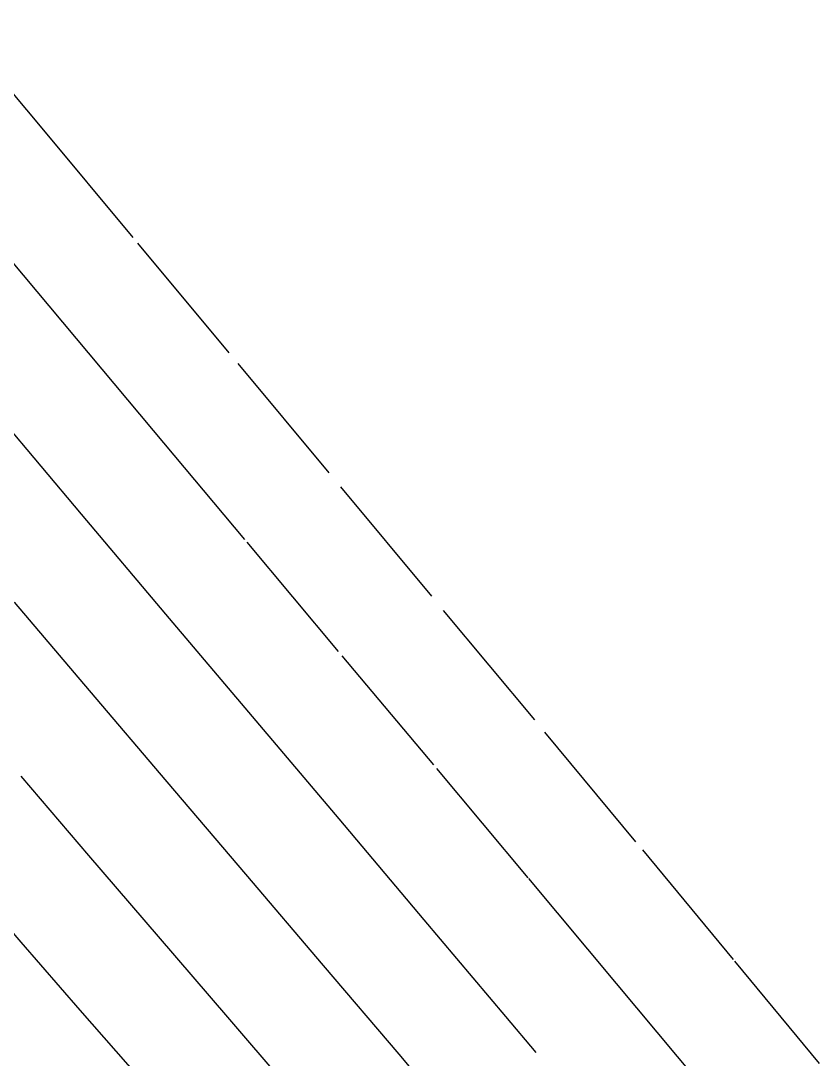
# Model space of a CAD drawing. Header units: feet. Extents: x 26064 to 27719, y 16802 to 28989.
# Drawn here: x 27625.66 to 27643.18, y 17768.4 to 17791.19 of the extents above; entities that cross this region are included whole.
import ezdxf

# ---------------------------------------------------------------- set-up
doc = ezdxf.new("R2010")
doc.units = ezdxf.units.FT
doc.header["$LTSCALE"] = 50
doc.header["$MEASUREMENT"] = 0
doc.linetypes.add('HIDDEN', pattern=[0.375, 0.25, -0.125])
doc.linetypes.add('HIDN25', pattern=[0.0938, 0.0625, -0.0313])
doc.layers.add('CONT-MJR', color=160, linetype='HIDDEN')
doc.layers.add('CONT-MNR', color=55, linetype='HIDN25')

msp = doc.modelspace()

# ---------------------------------------------------------------- linework, layer by layer
at = {"layer": 'CONT-MJR', "color": 7}
for p, q in [((27625.21488, 17782.4675, 635), (27626.98752, 17780.36175, 635)), ((27630.73899, 17775.92026, 635), (27632.64052, 17773.67126, 635)), ((27634.50771, 17771.46124, 635), (27636.30192, 17769.33358, 635))]:
    msp.add_line(p, q, dxfattribs=at)
at = {"layer": 'CONT-MJR', "color": 7, "extrusion": (0.764181, 0.645002, 0)}
msp.add_line((27626.98752, 17780.36175, 635), (27628.84177, 17778.16487, 635), dxfattribs=at)
at = {"layer": 'CONT-MJR', "color": 7, "extrusion": (0.763734, 0.645531, 0)}
msp.add_line((27628.84177, 17778.16487, 635), (27630.73899, 17775.92026, 635), dxfattribs=at)
at = {"layer": 'CONT-MJR', "color": 7, "extrusion": (0.763867, 0.645374, 0)}
msp.add_line((27632.64052, 17773.67126, 635), (27634.50771, 17771.46124, 635), dxfattribs=at)
at = {"layer": 'CONT-MJR', "color": 7, "extrusion": (0.76553, 0.643401, 0)}
msp.add_line((27636.30192, 17769.33358, 635), (27636.96431, 17768.54545, 635), dxfattribs=at)
at = {"layer": 'CONT-MNR', "color": 7, "extrusion": (0.768072, 0.640363, 0)}
msp.add_line((27624.15585, 17791.18584, 637), (27626.12158, 17788.82809, 637), dxfattribs=at)
at = {"layer": 'CONT-MNR', "color": 7, "extrusion": (0.768165, 0.640252, 0)}
msp.add_line((27626.12158, 17788.82809, 637), (27628.2257, 17786.30359, 637), dxfattribs=at)
at = {"layer": 'CONT-MNR', "color": 7, "extrusion": (0.766753, 0.641943, 0)}
msp.add_line((27624.69645, 17786.81586, 636), (27626.57489, 17784.5722, 636), dxfattribs=at)
at = {"layer": 'CONT-MNR', "color": 7, "extrusion": (0.768288, 0.640104, 0)}
msp.add_line((27628.2257, 17786.30359, 637), (27630.42482, 17783.66409, 637), dxfattribs=at)
at = {"layer": 'CONT-MNR', "color": 7}
for p, q in [((27626.57489, 17784.5722, 636), (27628.56434, 17782.19843, 636)), ((27630.42482, 17783.66409, 637), (27632.67554, 17780.9613, 637)), ((27632.67554, 17780.9613, 637), (27634.93446, 17778.24696, 637)), ((27634.93446, 17778.24696, 637), (27637.15816, 17775.5728, 637)), ((27632.71046, 17777.25325, 636), (27634.78424, 17774.77822, 636)), ((27628.86691, 17774.48564, 634), (27630.5906, 17772.46295, 634)), ((27628.67595, 17771.09343, 633), (27630.20162, 17769.32113, 633)), ((27625.66464, 17770.96831, 632), (27626.96128, 17769.47524, 632)), ((27641.32633, 17770.55192, 637), (27643.184, 17768.30866, 637)), ((27626.96128, 17769.47524, 632), (27628.27197, 17767.97315, 632)), ((27633.95652, 17768.50988, 634), (27635.52698, 17766.65678, 634))]:
    msp.add_line(p, q, dxfattribs=at)
at = {"layer": 'CONT-MNR', "color": 7, "extrusion": (0.766288, 0.642498, 0)}
msp.add_line((27628.56434, 17782.19843, 636), (27630.62334, 17779.74272, 636), dxfattribs=at)
at = {"layer": 'CONT-MNR', "color": 7, "extrusion": (0.766316, 0.642464, 0)}
msp.add_line((27630.62334, 17779.74272, 636), (27632.71046, 17777.25325, 636), dxfattribs=at)
at = {"layer": 'CONT-MNR', "color": 7, "extrusion": (0.762852, 0.646573, 0)}
msp.add_line((27625.51751, 17778.43006, 634), (27627.16392, 17776.48755, 634), dxfattribs=at)
at = {"layer": 'CONT-MNR', "color": 7, "extrusion": (0.761683, 0.647949, 0)}
msp.add_line((27627.16392, 17776.48755, 634), (27628.86691, 17774.48564, 634), dxfattribs=at)
at = {"layer": 'CONT-MNR', "color": 7, "extrusion": (0.769215, 0.638991, 0)}
msp.add_line((27637.15816, 17775.5728, 637), (27639.30325, 17772.99054, 637), dxfattribs=at)
at = {"layer": 'CONT-MNR', "color": 7, "extrusion": (0.766867, 0.641807, 0)}
msp.add_line((27634.78424, 17774.77822, 636), (27636.80325, 17772.3658, 636), dxfattribs=at)
at = {"layer": 'CONT-MNR', "color": 7, "extrusion": (0.75976, 0.650203, 0)}
msp.add_line((27625.66263, 17774.60674, 633), (27627.15236, 17772.866, 633), dxfattribs=at)
at = {"layer": 'CONT-MNR', "color": 7, "extrusion": (0.758356, 0.65184, 0)}
msp.add_line((27627.15236, 17772.866, 633), (27628.67595, 17771.09343, 633), dxfattribs=at)
at = {"layer": 'CONT-MNR', "color": 7, "extrusion": (0.769632, 0.638487, 0)}
msp.add_line((27639.30325, 17772.99054, 637), (27641.32633, 17770.55192, 637), dxfattribs=at)
at = {"layer": 'CONT-MNR', "color": 7, "extrusion": (0.758179, 0.652046, 0)}
msp.add_line((27624.40734, 17772.43026, 632), (27625.66464, 17770.96831, 632), dxfattribs=at)
at = {"layer": 'CONT-MNR', "color": 7, "extrusion": (0.761111, 0.648621, 0)}
msp.add_line((27630.5906, 17772.46295, 634), (27632.2991, 17770.45815, 634), dxfattribs=at)
at = {"layer": 'CONT-MNR', "color": 7, "extrusion": (0.76744, 0.641121, 0)}
msp.add_line((27636.80325, 17772.3658, 636), (27638.72602, 17770.06418, 636), dxfattribs=at)
at = {"layer": 'CONT-MNR', "color": 7, "extrusion": (0.761671, 0.647964, 0)}
msp.add_line((27632.2991, 17770.45815, 634), (27633.95652, 17768.50988, 634), dxfattribs=at)
at = {"layer": 'CONT-MNR', "color": 7, "extrusion": (0.768297, 0.640094, 0)}
msp.add_line((27638.72602, 17770.06418, 636), (27640.51113, 17767.92154, 636), dxfattribs=at)
at = {"layer": 'CONT-MNR', "color": 7, "extrusion": (0.758278, 0.651932, 0)}
msp.add_line((27630.20162, 17769.32113, 633), (27631.69754, 17767.58118, 633), dxfattribs=at)

doc.saveas('drawing.dxf')
